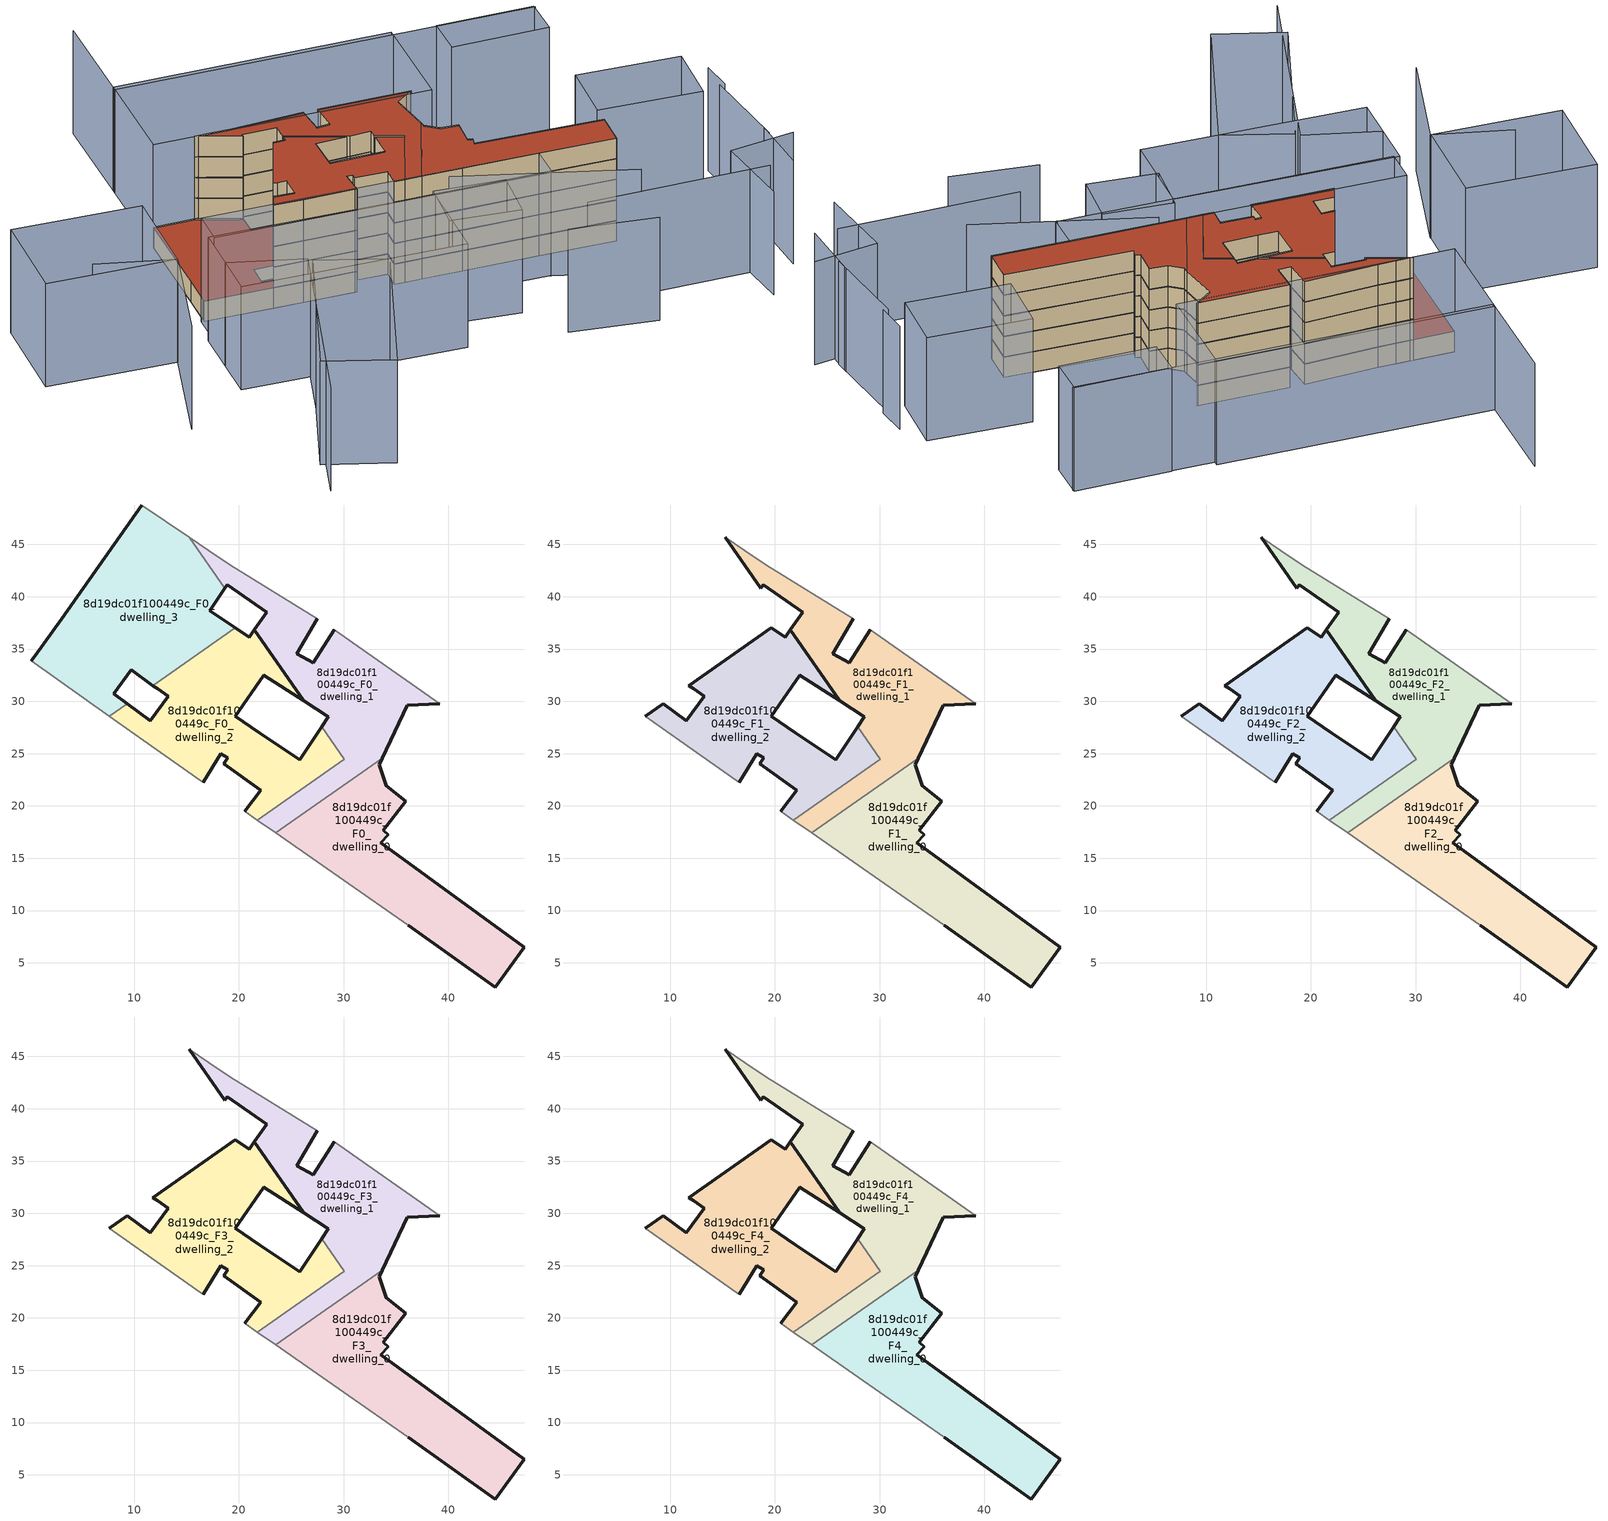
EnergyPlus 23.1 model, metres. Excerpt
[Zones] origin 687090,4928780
8d19dc01f100449c_F0_dwelling_0
 floor ground (EU_floor_Construction): 44.48,2.69 47.25,6.48 33.55,16.48 34.28,17.23 33.81,17.68 35.95,20.46 34.05,21.94 33.41,23.92 33.7,24.54 23.53,17.42 27.94,14.34 36.19,8.61 z0
 wall outside (EU_wall_Construction): 33.7,24.54 33.41,23.92 34.05,21.94 35.95,20.46 33.81,17.68 34.28,17.23 33.55,16.48 47.25,6.48 44.48,2.69 36.19,8.61 z0:3
 wall adiabatic (EU_wall_Construction): 36.19,8.61 27.94,14.34 23.53,17.42 z0:3
 wall to 8d19dc01f100449c_F0_dwelling_1 (EU_wall_Construction): 23.53,17.42 33.7,24.54 z0:3
8d19dc01f100449c_F0_dwelling_1
 floor ground (EU_floor_Construction): 33.7,24.54 36.09,29.64 39.18,29.79 29.1,36.83 27.09,33.67 25.54,34.54 27.49,37.89 19.11,43.05 17.07,44.45 15.23,45.71 18.65,40.82 18.86,41.13 22.64,38.54 21.44,36.82 26.17,30.06 28.54,28.53 27.91,27.58 30.08,24.47 21.76,18.65 23.53,17.42 z0
 wall outside (EU_wall_Construction): 39.18,29.79 36.09,29.64 33.7,24.54 / 27.91,27.58 28.54,28.53 26.17,30.06 21.44,36.82 22.64,38.54 18.86,41.13 18.65,40.82 / 27.49,37.89 25.54,34.54 27.09,33.67 29.1,36.83 z0:3
 wall adiabatic (EU_wall_Construction): 29.1,36.83 39.18,29.79 / 23.53,17.42 21.76,18.65 / 15.23,45.71 17.07,44.45 19.11,43.05 27.49,37.89 z0:3
 wall to 8d19dc01f100449c_F0_dwelling_2 (EU_wall_Construction): 21.76,18.65 30.08,24.47 27.91,27.58 z0:3
 wall to 8d19dc01f100449c_F0_dwelling_3 (EU_wall_Construction): 18.65,40.82 15.23,45.71 z0:3
8d19dc01f100449c_F0_dwelling_2
 floor ground (EU_floor_Construction): 30.08,24.47 27.91,27.58 25.81,24.43 21.94,27.01 19.67,28.56 22.35,32.51 26.17,30.06 21.44,36.82 20.96,36.13 19.66,37.02 11.78,31.51 12.23,31.18 13.23,30.5 11.54,28.16 9.31,29.79 7.59,28.59 10.82,26.29 16.36,22.42 16.58,22.26 18.27,25 18.93,24.6 18.56,24.02 22.08,21.5 20.56,19.49 21.76,18.65 z0
 wall outside (EU_wall_Construction): 20.56,19.49 22.08,21.5 18.56,24.02 18.93,24.6 18.27,25 16.58,22.26 / 9.31,29.79 11.54,28.16 13.23,30.5 12.23,31.18 11.78,31.51 / 19.66,37.02 20.96,36.13 21.44,36.82 26.17,30.06 22.35,32.51 19.67,28.56 21.94,27.01 25.81,24.43 27.91,27.58 z0:3
 wall adiabatic (EU_wall_Construction): 21.76,18.65 20.56,19.49 / 16.58,22.26 16.36,22.42 10.82,26.29 7.59,28.59 z0:3
 wall to 8d19dc01f100449c_F0_dwelling_3 (EU_wall_Construction): 7.59,28.59 9.31,29.79 / 11.78,31.51 19.65,37.02 z0:3
8d19dc01f100449c_F0_dwelling_3
 floor ground (EU_floor_Construction): 11.78,31.51 19.66,37.02 17.2,38.68 18.65,40.82 15.23,45.71 10.72,48.77 3.04,37.88 0.46,34.3 0.16,33.87 7.59,28.59 9.31,29.79 8.03,30.73 9.7,33.01 z0
 wall outside (EU_wall_Construction): 18.65,40.82 17.2,38.68 19.66,37.02 / 11.78,31.51 9.7,33.01 8.03,30.73 9.31,29.79 / 0.16,33.87 0.46,34.3 3.04,37.88 10.72,48.77 z0:3
 wall adiabatic (EU_wall_Construction): 10.72,48.77 15.23,45.71 / 7.59,28.59 0.16,33.87 z0:3
 roof outside (EU_roof_Construction): 15.23,45.71 18.65,40.82 17.2,38.68 19.66,37.02 11.78,31.51 9.7,33.01 8.03,30.73 9.31,29.79 7.59,28.59 0.16,33.87 0.46,34.3 3.04,37.88 10.72,48.77 z3
8d19dc01f100449c_F1_dwelling_0
 floor to 8d19dc01f100449c_F0_dwelling_0 (EU_floor_Construction): 44.48,2.69 47.25,6.48 33.55,16.48 34.28,17.23 33.81,17.68 35.95,20.46 34.05,21.94 33.41,23.92 33.7,24.54 23.53,17.42 27.94,14.34 36.19,8.61 z3
 wall outside (EU_wall_Construction): 33.7,24.54 33.41,23.92 34.05,21.94 35.95,20.46 33.81,17.68 34.28,17.23 33.55,16.48 47.25,6.48 44.48,2.69 36.19,8.61 z3:6
 wall adiabatic (EU_wall_Construction): 36.19,8.61 27.94,14.34 23.53,17.42 z3:6
 wall to 8d19dc01f100449c_F1_dwelling_1 (EU_wall_Construction): 23.53,17.42 33.7,24.54 z3:6
8d19dc01f100449c_F1_dwelling_1
 floor to 8d19dc01f100449c_F0_dwelling_1 (EU_floor_Construction): 33.7,24.54 36.09,29.64 39.18,29.79 29.1,36.83 27.09,33.67 25.53,34.54 27.49,37.89 19.11,43.05 17.07,44.45 15.23,45.71 18.65,40.82 18.86,41.13 22.63,38.54 21.44,36.82 26.17,30.06 28.54,28.53 27.91,27.58 30.08,24.47 21.76,18.65 23.53,17.42 z3
 wall outside (EU_wall_Construction): 39.18,29.79 36.09,29.64 33.7,24.54 / 27.91,27.58 28.54,28.53 26.17,30.06 21.44,36.82 22.64,38.54 18.86,41.13 18.65,40.82 15.23,45.71 / 27.49,37.89 25.54,34.54 27.09,33.67 29.1,36.83 z3:6
 wall adiabatic (EU_wall_Construction): 29.1,36.83 39.18,29.79 / 23.53,17.42 21.76,18.65 / 15.23,45.71 17.07,44.45 19.11,43.05 27.49,37.89 z3:6
 wall to 8d19dc01f100449c_F1_dwelling_2 (EU_wall_Construction): 21.76,18.65 30.08,24.47 27.91,27.58 z3:6
8d19dc01f100449c_F1_dwelling_2
 floor to 8d19dc01f100449c_F0_dwelling_2 (EU_floor_Construction): 30.08,24.47 27.91,27.58 25.81,24.43 21.94,27.01 19.67,28.56 22.35,32.51 26.17,30.06 21.44,36.82 20.96,36.13 19.65,37.02 11.78,31.51 12.23,31.18 13.23,30.5 11.53,28.16 9.31,29.79 7.59,28.59 10.82,26.29 16.36,22.42 16.58,22.26 18.27,25 18.93,24.6 18.56,24.02 22.08,21.5 20.56,19.49 21.76,18.65 z3
 wall outside (EU_wall_Construction): 20.56,19.49 22.08,21.5 18.56,24.02 18.93,24.6 18.27,25 16.58,22.26 / 7.59,28.59 9.31,29.79 11.54,28.16 13.23,30.5 12.23,31.18 11.78,31.51 19.66,37.02 20.96,36.13 21.44,36.82 26.17,30.06 22.35,32.51 19.67,28.56 21.94,27.01 25.81,24.43 27.91,27.58 z3:6
 wall adiabatic (EU_wall_Construction): 21.76,18.65 20.56,19.49 / 16.58,22.26 16.36,22.42 10.82,26.29 7.59,28.59 z3:6
8d19dc01f100449c_F2_dwelling_0
 floor to 8d19dc01f100449c_F1_dwelling_0 (EU_floor_Construction): 44.48,2.69 47.25,6.48 33.55,16.48 34.28,17.23 33.81,17.68 35.95,20.46 34.05,21.94 33.41,23.92 33.7,24.54 23.53,17.42 27.94,14.34 36.19,8.61 z6
 wall outside (EU_wall_Construction): 33.7,24.54 33.41,23.92 34.05,21.94 35.95,20.46 33.81,17.68 34.28,17.23 33.55,16.48 47.25,6.48 44.48,2.69 36.19,8.61 z6:9
 wall adiabatic (EU_wall_Construction): 36.19,8.61 27.94,14.34 23.53,17.42 z6:9
 wall to 8d19dc01f100449c_F2_dwelling_1 (EU_wall_Construction): 23.53,17.42 33.7,24.54 z6:9
8d19dc01f100449c_F2_dwelling_1
 floor to 8d19dc01f100449c_F1_dwelling_1 (EU_floor_Construction): 33.7,24.54 36.09,29.64 39.18,29.79 29.1,36.83 27.09,33.67 25.53,34.54 27.49,37.89 19.11,43.05 17.07,44.45 15.23,45.71 18.65,40.82 18.86,41.13 22.63,38.54 21.44,36.82 26.17,30.06 28.54,28.53 27.91,27.58 30.08,24.47 21.76,18.65 23.53,17.42 z6
 wall outside (EU_wall_Construction): 39.18,29.79 36.09,29.64 33.7,24.54 / 27.91,27.58 28.54,28.53 26.17,30.06 21.44,36.82 22.64,38.54 18.86,41.13 18.65,40.82 15.23,45.71 / 27.49,37.89 25.54,34.54 27.09,33.67 29.1,36.83 z6:9
 wall adiabatic (EU_wall_Construction): 29.1,36.83 39.18,29.79 / 23.53,17.42 21.76,18.65 / 15.23,45.71 17.07,44.45 19.11,43.05 27.49,37.89 z6:9
 wall to 8d19dc01f100449c_F2_dwelling_2 (EU_wall_Construction): 21.76,18.65 30.08,24.47 27.91,27.58 z6:9
8d19dc01f100449c_F2_dwelling_2
 floor to 8d19dc01f100449c_F1_dwelling_2 (EU_floor_Construction): 30.08,24.47 27.91,27.58 25.81,24.43 21.94,27.01 19.67,28.56 22.35,32.51 26.17,30.06 21.44,36.82 20.96,36.13 19.65,37.02 11.78,31.51 12.23,31.18 13.23,30.5 11.53,28.16 9.31,29.79 7.59,28.59 10.82,26.29 16.36,22.42 16.58,22.26 18.27,25 18.93,24.6 18.56,24.02 22.08,21.5 20.56,19.49 21.76,18.65 z6
 wall outside (EU_wall_Construction): 20.56,19.49 22.08,21.5 18.56,24.02 18.93,24.6 18.27,25 16.58,22.26 / 7.59,28.59 9.31,29.79 11.54,28.16 13.23,30.5 12.23,31.18 11.78,31.51 19.66,37.02 20.96,36.13 21.44,36.82 26.17,30.06 22.35,32.51 19.67,28.56 21.94,27.01 25.81,24.43 27.91,27.58 z6:9
 wall adiabatic (EU_wall_Construction): 21.76,18.65 20.56,19.49 / 16.58,22.26 16.36,22.42 10.82,26.29 7.59,28.59 z6:9
8d19dc01f100449c_F3_dwelling_0
 floor to 8d19dc01f100449c_F2_dwelling_0 (EU_floor_Construction): 44.48,2.69 47.25,6.48 33.55,16.48 34.28,17.23 33.81,17.68 35.95,20.46 34.05,21.94 33.41,23.92 33.7,24.54 23.53,17.42 27.94,14.34 36.19,8.61 z9
 wall outside (EU_wall_Construction): 33.7,24.54 33.41,23.92 34.05,21.94 35.95,20.46 33.81,17.68 34.28,17.23 33.55,16.48 47.25,6.48 44.48,2.69 36.19,8.61 z9:12
 wall adiabatic (EU_wall_Construction): 36.19,8.61 27.94,14.34 23.53,17.42 z9:12
 wall to 8d19dc01f100449c_F3_dwelling_1 (EU_wall_Construction): 23.53,17.42 33.7,24.54 z9:12
8d19dc01f100449c_F3_dwelling_1
 floor to 8d19dc01f100449c_F2_dwelling_1 (EU_floor_Construction): 33.7,24.54 36.09,29.64 39.18,29.79 29.1,36.83 27.09,33.67 25.53,34.54 27.49,37.89 19.11,43.05 17.07,44.45 15.23,45.71 18.65,40.82 18.86,41.13 22.63,38.54 21.44,36.82 26.17,30.06 28.54,28.53 27.91,27.58 30.08,24.47 21.76,18.65 23.53,17.42 z9
 wall outside (EU_wall_Construction): 39.18,29.79 36.09,29.64 33.7,24.54 / 27.91,27.58 28.54,28.53 26.17,30.06 21.44,36.82 22.64,38.54 18.86,41.13 18.65,40.82 15.23,45.71 / 27.49,37.89 25.54,34.54 27.09,33.67 29.1,36.83 z9:12
 wall adiabatic (EU_wall_Construction): 29.1,36.83 39.18,29.79 / 23.53,17.42 21.76,18.65 / 15.23,45.71 17.07,44.45 19.11,43.05 27.49,37.89 z9:12
 wall to 8d19dc01f100449c_F3_dwelling_2 (EU_wall_Construction): 21.76,18.65 30.08,24.47 27.91,27.58 z9:12
8d19dc01f100449c_F3_dwelling_2
 floor to 8d19dc01f100449c_F2_dwelling_2 (EU_floor_Construction): 30.08,24.47 27.91,27.58 25.81,24.43 21.94,27.01 19.67,28.56 22.35,32.51 26.17,30.06 21.44,36.82 20.96,36.13 19.65,37.02 11.78,31.51 12.23,31.18 13.23,30.5 11.53,28.16 9.31,29.79 7.59,28.59 10.82,26.29 16.36,22.42 16.58,22.26 18.27,25 18.93,24.6 18.56,24.02 22.08,21.5 20.56,19.49 21.76,18.65 z9
 wall outside (EU_wall_Construction): 20.56,19.49 22.08,21.5 18.56,24.02 18.93,24.6 18.27,25 16.58,22.26 / 7.59,28.59 9.31,29.79 11.54,28.16 13.23,30.5 12.23,31.18 11.78,31.51 19.66,37.02 20.96,36.13 21.44,36.82 26.17,30.06 22.35,32.51 19.67,28.56 21.94,27.01 25.81,24.43 27.91,27.58 z9:12
 wall adiabatic (EU_wall_Construction): 21.76,18.65 20.56,19.49 / 16.58,22.26 16.36,22.42 10.82,26.29 7.59,28.59 z9:12
8d19dc01f100449c_F4_dwelling_0
 floor to 8d19dc01f100449c_F3_dwelling_0 (EU_floor_Construction): 44.48,2.69 47.25,6.48 33.55,16.48 34.28,17.23 33.81,17.68 35.95,20.46 34.05,21.94 33.41,23.92 33.7,24.54 23.53,17.42 27.94,14.34 36.19,8.61 z12
 wall outside (EU_wall_Construction): 33.7,24.54 33.41,23.92 34.05,21.94 35.95,20.46 33.81,17.68 34.28,17.23 33.55,16.48 47.25,6.48 44.48,2.69 36.19,8.61 z12:15
 wall adiabatic (EU_wall_Construction): 36.19,8.61 27.94,14.34 23.53,17.42 z12:15
 wall to 8d19dc01f100449c_F4_dwelling_1 (EU_wall_Construction): 23.53,17.42 33.7,24.54 z12:15
 roof outside (EU_roof_Construction): 35.95,20.46 33.81,17.68 34.28,17.23 33.55,16.48 47.25,6.48 44.48,2.69 36.19,8.61 27.94,14.34 23.53,17.42 33.7,24.54 33.41,23.92 34.05,21.94 z15
8d19dc01f100449c_F4_dwelling_1
 floor to 8d19dc01f100449c_F3_dwelling_1 (EU_floor_Construction): 33.7,24.54 36.09,29.64 39.18,29.79 29.1,36.83 27.09,33.67 25.53,34.54 27.49,37.89 19.11,43.05 17.07,44.45 15.23,45.71 18.65,40.82 18.86,41.13 22.63,38.54 21.44,36.82 26.17,30.06 28.54,28.53 27.91,27.58 30.08,24.47 21.76,18.65 23.53,17.42 z12
 wall outside (EU_wall_Construction): 39.18,29.79 36.09,29.64 33.7,24.54 / 27.91,27.58 28.54,28.53 26.17,30.06 21.44,36.82 22.64,38.54 18.86,41.13 18.65,40.82 15.23,45.71 / 27.49,37.89 25.54,34.54 27.09,33.67 29.1,36.83 z12:15
 wall adiabatic (EU_wall_Construction): 29.1,36.83 39.18,29.79 / 23.53,17.42 21.76,18.65 / 15.23,45.71 17.07,44.45 19.11,43.05 27.49,37.89 z12:15
 wall to 8d19dc01f100449c_F4_dwelling_2 (EU_wall_Construction): 21.76,18.65 30.08,24.47 27.91,27.58 z12:15
 roof outside (EU_roof_Construction): 29.1,36.83 39.18,29.79 36.09,29.64 33.7,24.54 23.53,17.42 21.76,18.65 30.08,24.47 27.91,27.58 28.54,28.53 26.17,30.06 21.44,36.82 22.64,38.54 18.86,41.13 18.65,40.82 15.23,45.71 17.07,44.45 19.11,43.05 27.49,37.89 25.54,34.54 27.09,33.67 z15
8d19dc01f100449c_F4_dwelling_2
 floor to 8d19dc01f100449c_F3_dwelling_2 (EU_floor_Construction): 30.08,24.47 27.91,27.58 25.81,24.43 21.94,27.01 19.67,28.56 22.35,32.51 26.17,30.06 21.44,36.82 20.96,36.13 19.65,37.02 11.78,31.51 12.23,31.18 13.23,30.5 11.53,28.16 9.31,29.79 7.59,28.59 10.82,26.29 16.36,22.42 16.58,22.26 18.27,25 18.93,24.6 18.56,24.02 22.08,21.5 20.56,19.49 21.76,18.65 z12
 wall outside (EU_wall_Construction): 20.56,19.49 22.08,21.5 18.56,24.02 18.93,24.6 18.27,25 16.58,22.26 / 7.59,28.59 9.31,29.79 11.54,28.16 13.23,30.5 12.23,31.18 11.78,31.51 19.66,37.02 20.96,36.13 21.44,36.82 26.17,30.06 22.35,32.51 19.67,28.56 21.94,27.01 25.81,24.43 27.91,27.58 z12:15
 wall adiabatic (EU_wall_Construction): 21.76,18.65 20.56,19.49 / 16.58,22.26 16.36,22.42 10.82,26.29 7.59,28.59 z12:15
 roof outside (EU_roof_Construction): 26.17,30.06 22.35,32.51 19.67,28.56 21.94,27.01 25.81,24.43 27.91,27.58 30.08,24.47 21.76,18.65 20.56,19.49 22.08,21.5 18.56,24.02 18.93,24.6 18.27,25 16.58,22.26 16.36,22.42 10.82,26.29 7.59,28.59 9.31,29.79 11.54,28.16 13.23,30.5 12.23,31.18 11.78,31.51 19.66,37.02 20.96,36.13 21.44,36.82 z15
shading: 30.28,-2.81 50.12,-16.43 / 23.7,-4.45 32.41,-12.08 / 25.41,14.61 40.29,-3.87 / 52.57,-18.16 57.05,-10.44 / 56.21,-12.04 61.93,-0.68 / 45.24,-20.3 50.08,-10.53 / 50.08,-10.53 57.99,-14.45 / -6.78,25.94 -0.19,18.11 / -0.19,18.11 -23.25,-1.27 / 62.44,-1.12 64.39,2.74 / -16.3,39.16 -9.4,31.19 / -9.4,31.19 -21.22,20.97 / 63.88,28.34 18.55,60.01 / 18.55,60.01 26.91,71.98 / -18.94,3.28 -0.17,17.4 / -0.17,17.4 5.55,9.8 / 5.55,9.8 -13.23,-4.32 / -13.23,-4.32 -18.94,3.28 / 28.76,8.42 24.22,2.84 / 24.22,2.84 16.96,8.75 / 16.96,8.75 21.5,14.33 / 21.5,14.33 28.76,8.42 / -3.11,31.03 20.97,13.68 / 20.97,13.68 13.86,3.81 / 13.86,3.81 -10.22,21.16 / -10.22,21.16 -3.11,31.03 / 59.52,0.1 48.47,8.36 / 48.47,8.36 53.61,15.24 / 53.61,15.24 64.67,6.98 / 64.67,6.98 59.52,0.1 / 33.44,4.72 -2.72,30.33 / -2.72,30.33 0.04,34.22 / 0.04,34.22 36.19,8.61 / 36.19,8.61 33.44,4.72 / -23.3,41.41 -15.51,52.04 / -15.51,52.04 -1.66,41.88 / -1.66,41.88 -9.46,31.25 / -9.46,31.25 -23.3,41.41 / 10.72,48.77 18.86,60.44 / 18.86,60.44 48.89,39.5 / 48.89,39.5 40.75,27.83 / 40.75,27.83 10.72,48.77 / 60.91,24.15 50.27,31.42 / 50.27,31.42 53.27,35.82 / 53.27,35.82 63.91,28.55 / 63.91,28.55 60.91,24.15 z0:15
[Building]
EU S2 Campaign: North Axis=0; Terrain=City; Solar Distribution=FullExterior
[Site:Location]
Bologna: Latitude=44.5; Longitude=11.25; Time Zone=1; Elevation=37
[SizingPeriod:WeatherFileDays]
AnnualSizingPeriod: Begin Month=1; Begin Day of Month=1; End Month=12; End Day of Month=31; Day of Week for Start Day=Monday; Use Weather File Daylight Saving Period=No; Use Weather File Rain and Snow Indicators=No
[MATERIAL]
EU_InternalMass_Material: Roughness=MediumRough; Thickness=0.1; Conductivity=1; Density=1800; Specific Heat=900; Thermal Absorptance=0.9; Solar Absorptance=0.7; Visible Absorptance=0.7
[MATERIAL:NOMASS] Roughness=MediumRough; Thermal Absorptance=0.9; Solar Absorptance=0.7; Visible Absorptance=0.7
Name | Thermal Resistance
EU_wall_NoMass | 0.905828
EU_roof_NoMass | 0.37593
EU_floor_NoMass | 0.67114
[CONSTRUCTION]
EU_wall_Construction: EU_wall_NoMass
EU_roof_Construction: EU_roof_NoMass
EU_floor_Construction: EU_floor_NoMass
EU_InternalMass_Construction: EU_InternalMass_Material
[ZONE] Type=1; Multiplier=1; Ceiling Height=autocalculate; Floor Area=autocalculate; Part of Total Floor Area=Yes
Name | Volume
8d19dc01f100449c_F0_dwelling_0; 8d19dc01f100449c_F1_dwelling_0; 8d19dc01f100449c_F2_dwelling_0; 8d19dc01f100449c_F3_dwelling_0; 8d19dc01f100449c_F4_dwelling_0 | 448.349
8d19dc01f100449c_F0_dwelling_1; 8d19dc01f100449c_F1_dwelling_1; 8d19dc01f100449c_F2_dwelling_1; 8d19dc01f100449c_F3_dwelling_1; 8d19dc01f100449c_F4_dwelling_1 | 448.318
8d19dc01f100449c_F0_dwelling_2 | 474.28
8d19dc01f100449c_F1_dwelling_2; 8d19dc01f100449c_F2_dwelling_2; 8d19dc01f100449c_F3_dwelling_2; 8d19dc01f100449c_F4_dwelling_2 | 474.275
8d19dc01f100449c_F0_dwelling_3 | 596.119
[INTERNALMASS] Construction=EU_InternalMass_Construction
Name | Zone or ZoneList | Surface Area
8d19dc01f100449c_F0_dwelling_0_EU_InternalMass | 8d19dc01f100449c_F0_dwelling_0 | 149.449
8d19dc01f100449c_F0_dwelling_1_EU_InternalMass | 8d19dc01f100449c_F0_dwelling_1 | 149.44
8d19dc01f100449c_F0_dwelling_2_EU_InternalMass | 8d19dc01f100449c_F0_dwelling_2 | 158.093
8d19dc01f100449c_F0_dwelling_3_EU_InternalMass | 8d19dc01f100449c_F0_dwelling_3 | 198.703
8d19dc01f100449c_F1_dwelling_0_EU_InternalMass | 8d19dc01f100449c_F1_dwelling_0 | 295.341
8d19dc01f100449c_F1_dwelling_1_EU_InternalMass | 8d19dc01f100449c_F1_dwelling_1 | 180.179
8d19dc01f100449c_F1_dwelling_2_EU_InternalMass | 8d19dc01f100449c_F1_dwelling_2 | 180.174
8d19dc01f100449c_F2_dwelling_0_EU_InternalMass | 8d19dc01f100449c_F2_dwelling_0 | 295.341
8d19dc01f100449c_F2_dwelling_1_EU_InternalMass | 8d19dc01f100449c_F2_dwelling_1 | 180.179
8d19dc01f100449c_F2_dwelling_2_EU_InternalMass | 8d19dc01f100449c_F2_dwelling_2 | 180.174
8d19dc01f100449c_F3_dwelling_0_EU_InternalMass | 8d19dc01f100449c_F3_dwelling_0 | 295.341
8d19dc01f100449c_F3_dwelling_1_EU_InternalMass | 8d19dc01f100449c_F3_dwelling_1 | 180.179
8d19dc01f100449c_F3_dwelling_2_EU_InternalMass | 8d19dc01f100449c_F3_dwelling_2 | 180.174
8d19dc01f100449c_F4_dwelling_0_EU_InternalMass | 8d19dc01f100449c_F4_dwelling_0 | 295.341
8d19dc01f100449c_F4_dwelling_1_EU_InternalMass | 8d19dc01f100449c_F4_dwelling_1 | 180.179
8d19dc01f100449c_F4_dwelling_2_EU_InternalMass | 8d19dc01f100449c_F4_dwelling_2 | 180.174
[OTHEREQUIPMENT] Fuel Type=Electricity; Design Level Calculation Method=Watts/Area; Power per Zone Floor Area=1; Fraction Latent=0; Fraction Radiant=0; Fraction Lost=0; Carbon Dioxide Generation Rate=0; EndUse Subcategory=EU_Step8_InternalGains
Name | Zone or ZoneList or Space or SpaceList | Schedule
EU_Step8_InternalGain_8d19dc01f100449c_F0_dwelling_0_f000 | 8d19dc01f100449c_F0_dwelling_0 | EU_Step8_GainSchedule_8d19dc01f100449c_F0_dwelling_0_f000
EU_Step8_InternalGain_8d19dc01f100449c_F0_dwelling_1_f000 | 8d19dc01f100449c_F0_dwelling_1 | EU_Step8_GainSchedule_8d19dc01f100449c_F0_dwelling_1_f000
EU_Step8_InternalGain_8d19dc01f100449c_F0_dwelling_2_f000 | 8d19dc01f100449c_F0_dwelling_2 | EU_Step8_GainSchedule_8d19dc01f100449c_F0_dwelling_2_f000
EU_Step8_InternalGain_8d19dc01f100449c_F0_dwelling_3_f000 | 8d19dc01f100449c_F0_dwelling_3 | EU_Step8_GainSchedule_8d19dc01f100449c_F0_dwelling_3_f000
EU_Step8_InternalGain_8d19dc01f100449c_F1_dwelling_0_f000 | 8d19dc01f100449c_F1_dwelling_0 | EU_Step8_GainSchedule_8d19dc01f100449c_F1_dwelling_0_f000
EU_Step8_InternalGain_8d19dc01f100449c_F1_dwelling_1_f000 | 8d19dc01f100449c_F1_dwelling_1 | EU_Step8_GainSchedule_8d19dc01f100449c_F1_dwelling_1_f000
EU_Step8_InternalGain_8d19dc01f100449c_F1_dwelling_2_f000 | 8d19dc01f100449c_F1_dwelling_2 | EU_Step8_GainSchedule_8d19dc01f100449c_F1_dwelling_2_f000
EU_Step8_InternalGain_8d19dc01f100449c_F2_dwelling_0_f000 | 8d19dc01f100449c_F2_dwelling_0 | EU_Step8_GainSchedule_8d19dc01f100449c_F2_dwelling_0_f000
EU_Step8_InternalGain_8d19dc01f100449c_F2_dwelling_1_f000 | 8d19dc01f100449c_F2_dwelling_1 | EU_Step8_GainSchedule_8d19dc01f100449c_F2_dwelling_1_f000
EU_Step8_InternalGain_8d19dc01f100449c_F2_dwelling_2_f000 | 8d19dc01f100449c_F2_dwelling_2 | EU_Step8_GainSchedule_8d19dc01f100449c_F2_dwelling_2_f000
EU_Step8_InternalGain_8d19dc01f100449c_F3_dwelling_0_f000 | 8d19dc01f100449c_F3_dwelling_0 | EU_Step8_GainSchedule_8d19dc01f100449c_F3_dwelling_0_f000
EU_Step8_InternalGain_8d19dc01f100449c_F3_dwelling_1_f000 | 8d19dc01f100449c_F3_dwelling_1 | EU_Step8_GainSchedule_8d19dc01f100449c_F3_dwelling_1_f000
EU_Step8_InternalGain_8d19dc01f100449c_F3_dwelling_2_f000 | 8d19dc01f100449c_F3_dwelling_2 | EU_Step8_GainSchedule_8d19dc01f100449c_F3_dwelling_2_f000
EU_Step8_InternalGain_8d19dc01f100449c_F4_dwelling_0_f000 | 8d19dc01f100449c_F4_dwelling_0 | EU_Step8_GainSchedule_8d19dc01f100449c_F4_dwelling_0_f000
EU_Step8_InternalGain_8d19dc01f100449c_F4_dwelling_1_f000 | 8d19dc01f100449c_F4_dwelling_1 | EU_Step8_GainSchedule_8d19dc01f100449c_F4_dwelling_1_f000
EU_Step8_InternalGain_8d19dc01f100449c_F4_dwelling_2_f000 | 8d19dc01f100449c_F4_dwelling_2 | EU_Step8_GainSchedule_8d19dc01f100449c_F4_dwelling_2_f000
[ZONEVENTILATION:DESIGNFLOWRATE] Schedule=EU_AlwaysOn; Design Flow Rate Calculation Method=AirChanges/Hour; Air Changes per Hour=0.73129; Ventilation Type=Natural; Fan Pressure Rise=0; Fan Total Efficiency=1; Constant Term Coefficient=1; Temperature Term Coefficient=0; Velocity Term Coefficient=0; Velocity Squared Term Coefficient=0; Minimum Indoor Temperature=-100; Maximum Indoor Temperature=100; Delta Temperature=-100; Minimum Outdoor Temperature=-100; Maximum Outdoor Temperature=100; Maximum Wind Speed=40
Name | Zone or ZoneList or Space or SpaceList
EU_ConstantAir_8d19dc01f100449c_F0_dwelling_0 | 8d19dc01f100449c_F0_dwelling_0
EU_ConstantAir_8d19dc01f100449c_F0_dwelling_1 | 8d19dc01f100449c_F0_dwelling_1
EU_ConstantAir_8d19dc01f100449c_F0_dwelling_2 | 8d19dc01f100449c_F0_dwelling_2
EU_ConstantAir_8d19dc01f100449c_F0_dwelling_3 | 8d19dc01f100449c_F0_dwelling_3
EU_ConstantAir_8d19dc01f100449c_F1_dwelling_0 | 8d19dc01f100449c_F1_dwelling_0
EU_ConstantAir_8d19dc01f100449c_F1_dwelling_1 | 8d19dc01f100449c_F1_dwelling_1
EU_ConstantAir_8d19dc01f100449c_F1_dwelling_2 | 8d19dc01f100449c_F1_dwelling_2
EU_ConstantAir_8d19dc01f100449c_F2_dwelling_0 | 8d19dc01f100449c_F2_dwelling_0
EU_ConstantAir_8d19dc01f100449c_F2_dwelling_1 | 8d19dc01f100449c_F2_dwelling_1
EU_ConstantAir_8d19dc01f100449c_F2_dwelling_2 | 8d19dc01f100449c_F2_dwelling_2
EU_ConstantAir_8d19dc01f100449c_F3_dwelling_0 | 8d19dc01f100449c_F3_dwelling_0
EU_ConstantAir_8d19dc01f100449c_F3_dwelling_1 | 8d19dc01f100449c_F3_dwelling_1
EU_ConstantAir_8d19dc01f100449c_F3_dwelling_2 | 8d19dc01f100449c_F3_dwelling_2
EU_ConstantAir_8d19dc01f100449c_F4_dwelling_0 | 8d19dc01f100449c_F4_dwelling_0
EU_ConstantAir_8d19dc01f100449c_F4_dwelling_1 | 8d19dc01f100449c_F4_dwelling_1
EU_ConstantAir_8d19dc01f100449c_F4_dwelling_2 | 8d19dc01f100449c_F4_dwelling_2
[SIZING:ZONE] Zone Cooling Design Supply Air Temperature Input Method=SupplyAirTemperature; Zone Cooling Design Supply Air Temperature=13; Zone Heating Design Supply Air Temperature Input Method=SupplyAirTemperature; Zone Heating Design Supply Air Temperature=50; Zone Cooling Design Supply Air Humidity Ratio=0.008; Zone Heating Design Supply Air Humidity Ratio=0.008; Cooling Design Air Flow Method=DesignDay; Cooling Design Air Flow Rate=0; Cooling Minimum Air Flow per Zone Floor Area=0.000762; Cooling Minimum Air Flow=0; Cooling Minimum Air Flow Fraction=0.2; Heating Design Air Flow Method=DesignDay; Heating Design Air Flow Rate=0; Heating Maximum Air Flow per Zone Floor Area=0.002032; Heating Maximum Air Flow=0.141576; Heating Maximum Air Flow Fraction=0.3; Account for Dedicated Outdoor Air System=No; Dedicated Outdoor Air System Control Strategy=NeutralSupplyAir; Dedicated Outdoor Air Low Setpoint Temperature for Design=autosize; Dedicated Outdoor Air High Setpoint Temperature for Design=autosize; Zone Load Sizing Method=Sensible Load Only No Latent Load; Zone Latent Cooling Design Supply Air Humidity Ratio Input Method=HumidityRatioDifference; Zone Cooling Design Supply Air Humidity Ratio Difference=0.005; Zone Latent Heating Design Supply Air Humidity Ratio Input Method=HumidityRatioDifference; Zone Humidification Design Supply Air Humidity Ratio Difference=0.005
8d19dc01f100449c_F0_dwelling_0; 8d19dc01f100449c_F0_dwelling_1; 8d19dc01f100449c_F0_dwelling_2; 8d19dc01f100449c_F0_dwelling_3; 8d19dc01f100449c_F1_dwelling_0; 8d19dc01f100449c_F1_dwelling_1; 8d19dc01f100449c_F1_dwelling_2; 8d19dc01f100449c_F2_dwelling_0; 8d19dc01f100449c_F2_dwelling_1; 8d19dc01f100449c_F2_dwelling_2; 8d19dc01f100449c_F3_dwelling_0; 8d19dc01f100449c_F3_dwelling_1; 8d19dc01f100449c_F3_dwelling_2; 8d19dc01f100449c_F4_dwelling_0; 8d19dc01f100449c_F4_dwelling_1; 8d19dc01f100449c_F4_dwelling_2
[ThermostatSetpoint:DualSetpoint] Heating Setpoint Temperature Schedule=HVACTemplate-Always 20; Cooling Setpoint Temperature Schedule=HVACTemplate-Always 50
EU_HeatOnly_8d19dc01f100449c_F0_dwelling_0 Dual SP Control; EU_HeatOnly_8d19dc01f100449c_F0_dwelling_1 Dual SP Control; EU_HeatOnly_8d19dc01f100449c_F0_dwelling_2 Dual SP Control; EU_HeatOnly_8d19dc01f100449c_F0_dwelling_3 Dual SP Control; EU_HeatOnly_8d19dc01f100449c_F1_dwelling_0 Dual SP Control; EU_HeatOnly_8d19dc01f100449c_F1_dwelling_1 Dual SP Control; EU_HeatOnly_8d19dc01f100449c_F1_dwelling_2 Dual SP Control; EU_HeatOnly_8d19dc01f100449c_F2_dwelling_0 Dual SP Control; EU_HeatOnly_8d19dc01f100449c_F2_dwelling_1 Dual SP Control; EU_HeatOnly_8d19dc01f100449c_F2_dwelling_2 Dual SP Control; EU_HeatOnly_8d19dc01f100449c_F3_dwelling_0 Dual SP Control; EU_HeatOnly_8d19dc01f100449c_F3_dwelling_1 Dual SP Control; EU_HeatOnly_8d19dc01f100449c_F3_dwelling_2 Dual SP Control; EU_HeatOnly_8d19dc01f100449c_F4_dwelling_0 Dual SP Control; EU_HeatOnly_8d19dc01f100449c_F4_dwelling_1 Dual SP Control; EU_HeatOnly_8d19dc01f100449c_F4_dwelling_2 Dual SP Control
[ZoneControl:Thermostat] Control Type Schedule=HVACTemplate-Always 4
Name | Zone or ZoneList | Control
8d19dc01f100449c_F0_dwelling_0 Thermostat | 8d19dc01f100449c_F0_dwelling_0 | EU_HeatOnly_8d19dc01f100449c_F0_dwelling_0 Dual SP Control
8d19dc01f100449c_F0_dwelling_1 Thermostat | 8d19dc01f100449c_F0_dwelling_1 | EU_HeatOnly_8d19dc01f100449c_F0_dwelling_1 Dual SP Control
8d19dc01f100449c_F0_dwelling_2 Thermostat | 8d19dc01f100449c_F0_dwelling_2 | EU_HeatOnly_8d19dc01f100449c_F0_dwelling_2 Dual SP Control
8d19dc01f100449c_F0_dwelling_3 Thermostat | 8d19dc01f100449c_F0_dwelling_3 | EU_HeatOnly_8d19dc01f100449c_F0_dwelling_3 Dual SP Control
8d19dc01f100449c_F1_dwelling_0 Thermostat | 8d19dc01f100449c_F1_dwelling_0 | EU_HeatOnly_8d19dc01f100449c_F1_dwelling_0 Dual SP Control
8d19dc01f100449c_F1_dwelling_1 Thermostat | 8d19dc01f100449c_F1_dwelling_1 | EU_HeatOnly_8d19dc01f100449c_F1_dwelling_1 Dual SP Control
8d19dc01f100449c_F1_dwelling_2 Thermostat | 8d19dc01f100449c_F1_dwelling_2 | EU_HeatOnly_8d19dc01f100449c_F1_dwelling_2 Dual SP Control
8d19dc01f100449c_F2_dwelling_0 Thermostat | 8d19dc01f100449c_F2_dwelling_0 | EU_HeatOnly_8d19dc01f100449c_F2_dwelling_0 Dual SP Control
8d19dc01f100449c_F2_dwelling_1 Thermostat | 8d19dc01f100449c_F2_dwelling_1 | EU_HeatOnly_8d19dc01f100449c_F2_dwelling_1 Dual SP Control
8d19dc01f100449c_F2_dwelling_2 Thermostat | 8d19dc01f100449c_F2_dwelling_2 | EU_HeatOnly_8d19dc01f100449c_F2_dwelling_2 Dual SP Control
8d19dc01f100449c_F3_dwelling_0 Thermostat | 8d19dc01f100449c_F3_dwelling_0 | EU_HeatOnly_8d19dc01f100449c_F3_dwelling_0 Dual SP Control
8d19dc01f100449c_F3_dwelling_1 Thermostat | 8d19dc01f100449c_F3_dwelling_1 | EU_HeatOnly_8d19dc01f100449c_F3_dwelling_1 Dual SP Control
8d19dc01f100449c_F3_dwelling_2 Thermostat | 8d19dc01f100449c_F3_dwelling_2 | EU_HeatOnly_8d19dc01f100449c_F3_dwelling_2 Dual SP Control
8d19dc01f100449c_F4_dwelling_0 Thermostat | 8d19dc01f100449c_F4_dwelling_0 | EU_HeatOnly_8d19dc01f100449c_F4_dwelling_0 Dual SP Control
8d19dc01f100449c_F4_dwelling_1 Thermostat | 8d19dc01f100449c_F4_dwelling_1 | EU_HeatOnly_8d19dc01f100449c_F4_dwelling_1 Dual SP Control
8d19dc01f100449c_F4_dwelling_2 Thermostat | 8d19dc01f100449c_F4_dwelling_2 | EU_HeatOnly_8d19dc01f100449c_F4_dwelling_2 Dual SP Control
[Zone equipment]
8d19dc01f100449c_F0_dwelling_0: 8d19dc01f100449c_F0_dwelling_0 Ideal Loads Air System
8d19dc01f100449c_F0_dwelling_1: 8d19dc01f100449c_F0_dwelling_1 Ideal Loads Air System
8d19dc01f100449c_F0_dwelling_2: 8d19dc01f100449c_F0_dwelling_2 Ideal Loads Air System
8d19dc01f100449c_F0_dwelling_3: 8d19dc01f100449c_F0_dwelling_3 Ideal Loads Air System
8d19dc01f100449c_F1_dwelling_0: 8d19dc01f100449c_F1_dwelling_0 Ideal Loads Air System
8d19dc01f100449c_F1_dwelling_1: 8d19dc01f100449c_F1_dwelling_1 Ideal Loads Air System
8d19dc01f100449c_F1_dwelling_2: 8d19dc01f100449c_F1_dwelling_2 Ideal Loads Air System
8d19dc01f100449c_F2_dwelling_0: 8d19dc01f100449c_F2_dwelling_0 Ideal Loads Air System
8d19dc01f100449c_F2_dwelling_1: 8d19dc01f100449c_F2_dwelling_1 Ideal Loads Air System
8d19dc01f100449c_F2_dwelling_2: 8d19dc01f100449c_F2_dwelling_2 Ideal Loads Air System
8d19dc01f100449c_F3_dwelling_0: 8d19dc01f100449c_F3_dwelling_0 Ideal Loads Air System
8d19dc01f100449c_F3_dwelling_1: 8d19dc01f100449c_F3_dwelling_1 Ideal Loads Air System
8d19dc01f100449c_F3_dwelling_2: 8d19dc01f100449c_F3_dwelling_2 Ideal Loads Air System
8d19dc01f100449c_F4_dwelling_0: 8d19dc01f100449c_F4_dwelling_0 Ideal Loads Air System
8d19dc01f100449c_F4_dwelling_1: 8d19dc01f100449c_F4_dwelling_1 Ideal Loads Air System
8d19dc01f100449c_F4_dwelling_2: 8d19dc01f100449c_F4_dwelling_2 Ideal Loads Air System
[ZoneHVAC:IdealLoadsAirSystem] Availability Schedule=EU_AlwaysOn; Maximum Heating Supply Air Temperature [C]=50; Minimum Cooling Supply Air Temperature [C]=13; Maximum Heating Supply Air Humidity Ratio [kg-H20/kg-air]=0.0156; Minimum Cooling Supply Air Humidity Ratio [kg-H20/kg-air]=0.0077; Heating Limit=NoLimit; Cooling Limit=NoLimit; Heating Availability Schedule=EU_AlwaysOn; Cooling Availability Schedule=EU_CoolingOff; Dehumidification Control Type=ConstantSensibleHeatRatio; Cooling Sensible Heat Ratio=0.7; Humidification Control Type=None; Demand Controlled Ventilation Type=None; Outdoor Air Economizer Type=NoEconomizer; Heat Recovery Type=None; Sensible Heat Recovery Effectiveness=0.7; Latent Heat Recovery Effectiveness=0.65
8d19dc01f100449c_F0_dwelling_0 Ideal Loads Air System; 8d19dc01f100449c_F0_dwelling_1 Ideal Loads Air System; 8d19dc01f100449c_F0_dwelling_2 Ideal Loads Air System; 8d19dc01f100449c_F0_dwelling_3 Ideal Loads Air System; 8d19dc01f100449c_F1_dwelling_0 Ideal Loads Air System; 8d19dc01f100449c_F1_dwelling_1 Ideal Loads Air System; 8d19dc01f100449c_F1_dwelling_2 Ideal Loads Air System; 8d19dc01f100449c_F2_dwelling_0 Ideal Loads Air System; 8d19dc01f100449c_F2_dwelling_1 Ideal Loads Air System; 8d19dc01f100449c_F2_dwelling_2 Ideal Loads Air System; 8d19dc01f100449c_F3_dwelling_0 Ideal Loads Air System; 8d19dc01f100449c_F3_dwelling_1 Ideal Loads Air System; 8d19dc01f100449c_F3_dwelling_2 Ideal Loads Air System; 8d19dc01f100449c_F4_dwelling_0 Ideal Loads Air System; 8d19dc01f100449c_F4_dwelling_1 Ideal Loads Air System; 8d19dc01f100449c_F4_dwelling_2 Ideal Loads Air System
[SCHEDULE:CONSTANT]
Name | Hourly Value
EU_AlwaysOn | 1
EU_CoolingOff | 0
[SCHEDULE:FILE] Column Number=1; Rows to Skip at Top=0; Number of Hours of Data=8760; Column Separator=Comma; Interpolate to Timestep=No; Minutes per Item=60; Adjust Schedule for Daylight Savings=Yes
Name | File
EU_Step8_GainSchedule_8d19dc01f100449c_F0_dwelling_0_f000 | ../../schedules/8d19dc01f100449c/8d19dc01f100449c_F0_dwelling_0_f000_gain.csv
EU_Step8_GainSchedule_8d19dc01f100449c_F0_dwelling_1_f000 | ../../schedules/8d19dc01f100449c/8d19dc01f100449c_F0_dwelling_1_f000_gain.csv
EU_Step8_GainSchedule_8d19dc01f100449c_F0_dwelling_2_f000 | ../../schedules/8d19dc01f100449c/8d19dc01f100449c_F0_dwelling_2_f000_gain.csv
EU_Step8_GainSchedule_8d19dc01f100449c_F0_dwelling_3_f000 | ../../schedules/8d19dc01f100449c/8d19dc01f100449c_F0_dwelling_3_f000_gain.csv
EU_Step8_GainSchedule_8d19dc01f100449c_F1_dwelling_0_f000 | ../../schedules/8d19dc01f100449c/8d19dc01f100449c_F1_dwelling_0_f000_gain.csv
EU_Step8_GainSchedule_8d19dc01f100449c_F1_dwelling_1_f000 | ../../schedules/8d19dc01f100449c/8d19dc01f100449c_F1_dwelling_1_f000_gain.csv
EU_Step8_GainSchedule_8d19dc01f100449c_F1_dwelling_2_f000 | ../../schedules/8d19dc01f100449c/8d19dc01f100449c_F1_dwelling_2_f000_gain.csv
EU_Step8_GainSchedule_8d19dc01f100449c_F2_dwelling_0_f000 | ../../schedules/8d19dc01f100449c/8d19dc01f100449c_F2_dwelling_0_f000_gain.csv
EU_Step8_GainSchedule_8d19dc01f100449c_F2_dwelling_1_f000 | ../../schedules/8d19dc01f100449c/8d19dc01f100449c_F2_dwelling_1_f000_gain.csv
EU_Step8_GainSchedule_8d19dc01f100449c_F2_dwelling_2_f000 | ../../schedules/8d19dc01f100449c/8d19dc01f100449c_F2_dwelling_2_f000_gain.csv
EU_Step8_GainSchedule_8d19dc01f100449c_F3_dwelling_0_f000 | ../../schedules/8d19dc01f100449c/8d19dc01f100449c_F3_dwelling_0_f000_gain.csv
EU_Step8_GainSchedule_8d19dc01f100449c_F3_dwelling_1_f000 | ../../schedules/8d19dc01f100449c/8d19dc01f100449c_F3_dwelling_1_f000_gain.csv
EU_Step8_GainSchedule_8d19dc01f100449c_F3_dwelling_2_f000 | ../../schedules/8d19dc01f100449c/8d19dc01f100449c_F3_dwelling_2_f000_gain.csv
EU_Step8_GainSchedule_8d19dc01f100449c_F4_dwelling_0_f000 | ../../schedules/8d19dc01f100449c/8d19dc01f100449c_F4_dwelling_0_f000_gain.csv
EU_Step8_GainSchedule_8d19dc01f100449c_F4_dwelling_1_f000 | ../../schedules/8d19dc01f100449c/8d19dc01f100449c_F4_dwelling_1_f000_gain.csv
EU_Step8_GainSchedule_8d19dc01f100449c_F4_dwelling_2_f000 | ../../schedules/8d19dc01f100449c/8d19dc01f100449c_F4_dwelling_2_f000_gain.csv
[Schedule:Compact]
HVACTemplate-Always 20: Through: 12/31, For: AllDays, Until: 24:00, 20
HVACTemplate-Always 50: Through: 12/31, For: AllDays, Until: 24:00, 50
HVACTemplate-Always 4: Through: 12/31, For: AllDays, Until: 24:00, 4
